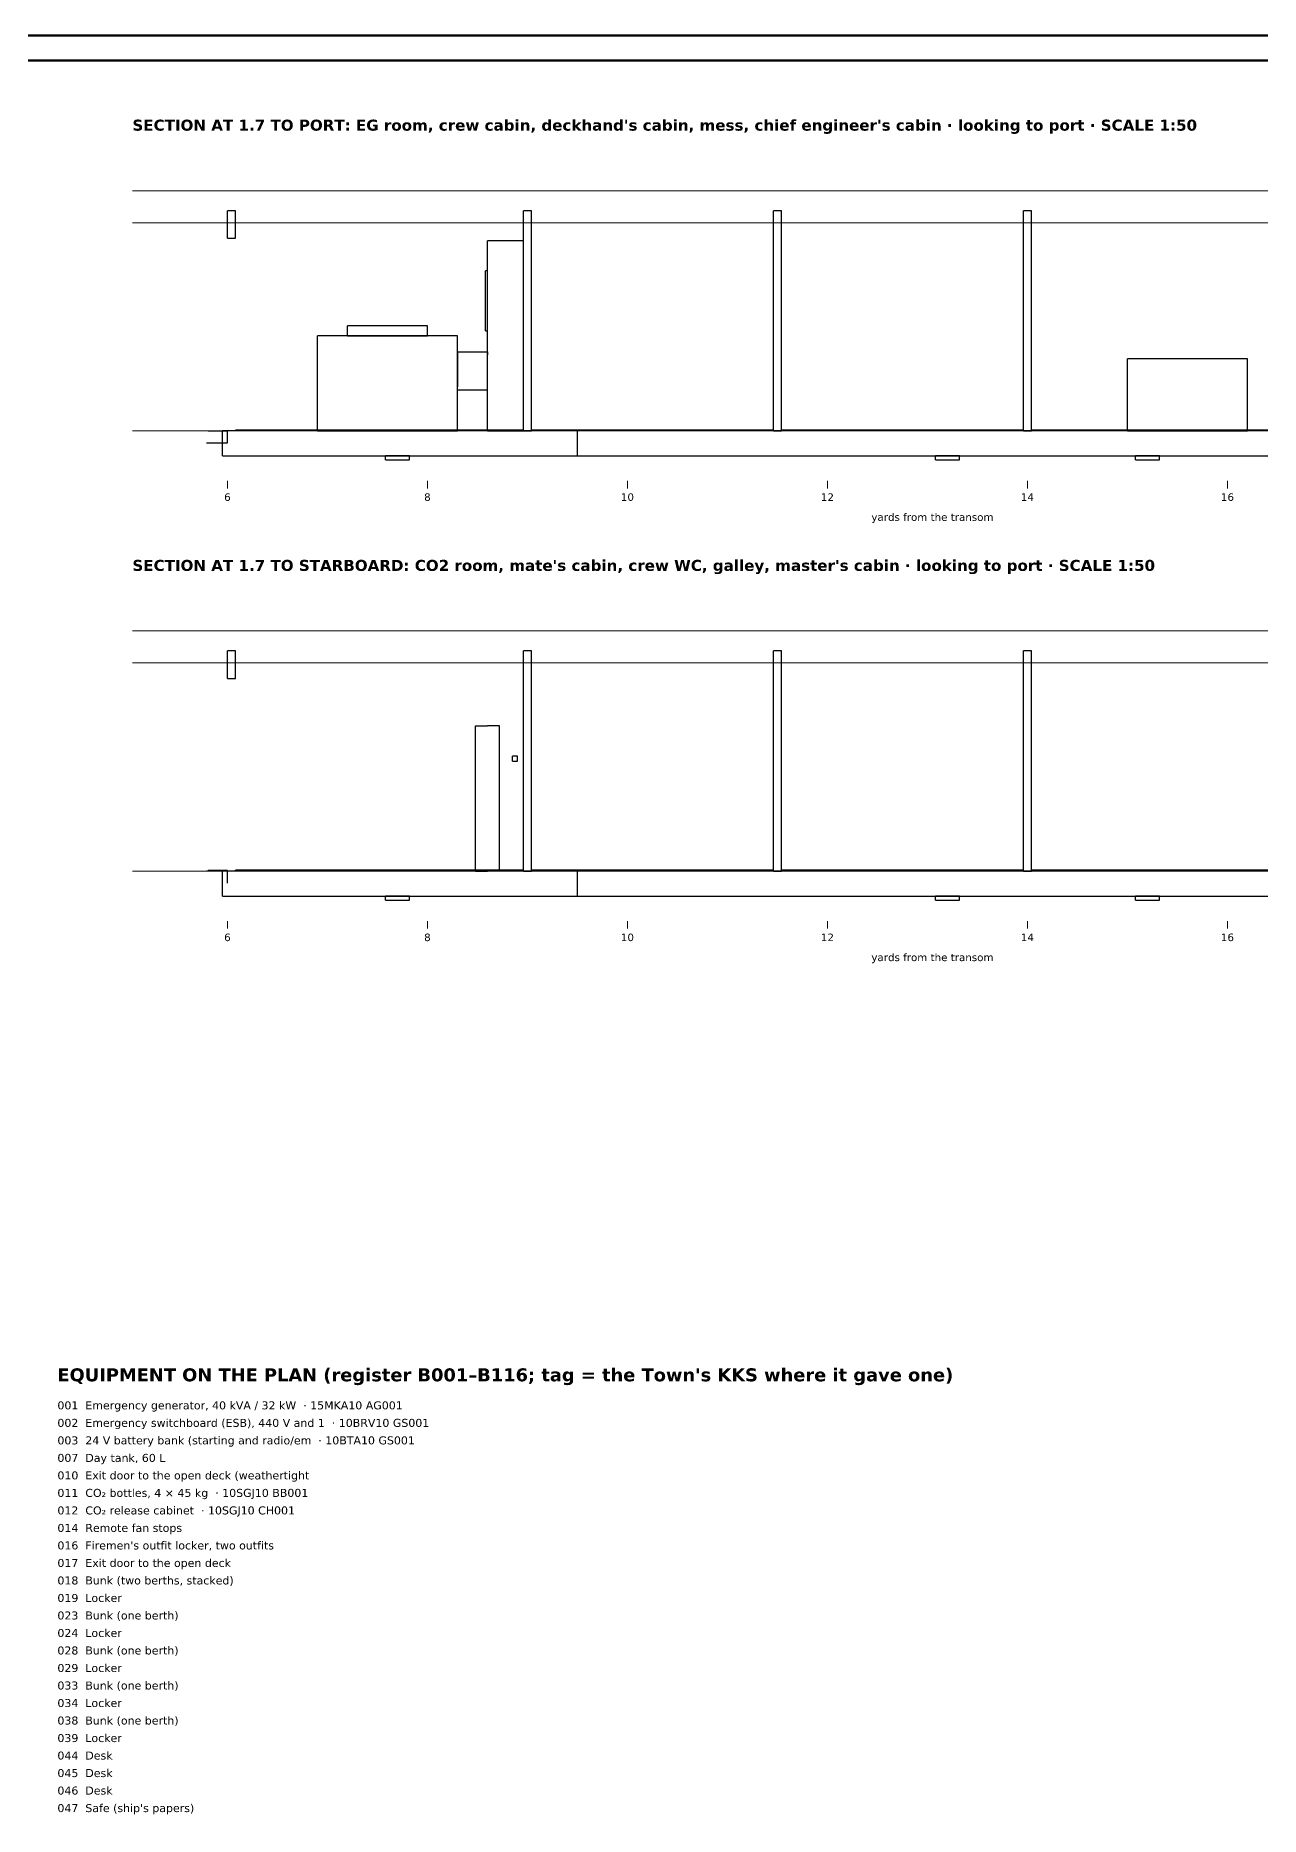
# Model space of a CAD drawing. Header units: millimetres. Extents: x -72 to 836, y -63 to 589.
# Drawn here: x 210.6 to 455.6, y 233 to 589 of the extents above; entities that cross this region are included whole.
import ezdxf
from ezdxf.enums import TextEntityAlignment as Align

# ---------------------------------------------------------------- set-up
doc = ezdxf.new("R2010")
doc.units = ezdxf.units.MM
for name, color, linetype, lineweight in [('CUT', 7, 'CONTINUOUS', 25), ('FRAME', 7, 'CONTINUOUS', 50), ('TEXT', 7, 'CONTINUOUS', 18)]:
    doc.layers.add(name, color=color, linetype=linetype, lineweight=lineweight)
doc.layers.add('DIM', color=2, linetype='CONTINUOUS', lineweight=13, true_color=0x1e46a0)
doc.styles.add('SANS', font='DejaVuSans.ttf')
doc.styles.add('SANSB', font='DejaVuSans-Bold.ttf')

msp = doc.modelspace()

# ---------------------------------------------------------------- linework, layer by layer
at = {"layer": 'CUT'}
for p, q in [((249.6, 554), (249, 554)), ((249, 550.56), (249, 554)), ((250.6, 554), (249.6, 554)), ((250.6, 551.92), (250.6, 554)), ((250.6, 548.48), (250.6, 551.92)), ((309.01, 554), (308.2, 554)), ((308.2, 532.43), (308.2, 554)), ((309.8, 554), (309.01, 554)), ((309.8, 531.57), (309.8, 554)), ((359.01, 554), (358.2, 554)), ((358.2, 532.46), (358.2, 554)), ((359.8, 554), (359.01, 554)), ((359.8, 531.54), (359.8, 554)), ((409.01, 554), (408.2, 554)), ((408.2, 532.46), (408.2, 554)), ((409.8, 554), (409.01, 554)), ((409.8, 531.54), (409.8, 554)), ((249, 548.48), (249, 550.56)), ((249, 548.48), (250, 548.48)), ((250, 548.48), (250.6, 548.48)), ((304.75, 548), (301, 548)), ((301, 529.83), (301, 548)), ((308.2, 548), (304.75, 548)), ((308.2, 528.18), (308.2, 548)), ((300.87, 542), (300.6, 542)), ((300.6, 538), (300.6, 542)), ((301, 542), (300.87, 542)), ((301, 534), (301, 542)), ((300.6, 530), (300.6, 538)), ((301, 530), (301, 534)), ((284.2, 531), (273, 531)), ((273, 530.4), (273, 531)), ((273, 529), (273, 530.4)), ((288.99, 531), (284.2, 531)), ((288.99, 529.6), (288.99, 531)), ((308.2, 510), (308.2, 532.43)), ((309.8, 510), (309.8, 531.57)), ((358.2, 510), (358.2, 532.46)), ((359.8, 510), (359.8, 531.54)), ((408.2, 510), (408.2, 532.46)), ((409.8, 510), (409.8, 531.54)), ((285.3, 529), (267, 529)), ((267, 522.43), (267, 529)), ((273, 529), (277.8, 529)), ((277.8, 529), (288.99, 529)), ((295, 529), (285.3, 529)), ((288.99, 529), (288.99, 529.6)), ((295, 516.58), (295, 529)), ((300.6, 530), (300.73, 530)), ((300.73, 530), (301, 530)), ((301, 510), (301, 529.83)), ((308.2, 510), (308.2, 528.18)), ((295, 525.79), (299.83, 525.79)), ((295, 525.79), (295, 525.19)), ((295, 525.19), (295, 522.91)), ((299.83, 525.79), (301, 525.79)), ((301, 525.79), (301, 525.19)), ((301, 522.91), (301, 525.19)), ((444.6, 524.4), (429, 524.4)), ((429, 519.36), (429, 524.4)), ((453, 524.4), (444.6, 524.4)), ((453, 515.04), (453, 524.4)), ((267, 510), (267, 522.43)), ((295, 522.91), (295, 521.09)), ((295, 521.09), (295, 518.81)), ((301, 521.09), (301, 522.91)), ((301, 518.81), (301, 521.09)), ((295, 518.21), (295, 518.81)), ((295, 518.21), (296.16, 518.21)), ((295, 510), (295, 516.58)), ((296.16, 518.21), (301, 518.21)), ((301, 518.21), (301, 518.81)), ((429, 510), (429, 519.36)), ((453, 510), (453, 515.04)), ((245.17, 510.02), (249, 510.02)), ((268.96, 510), (248, 510)), ((248, 506.48), (248, 510)), ((249, 510.1), (249, 510.12)), ((249, 510.02), (249, 510.1)), ((249, 509.59), (249, 510)), ((249, 507.6), (249, 509.59)), ((280, 510.16), (250.6, 510.16)), ((250.6, 510.11), (250.6, 510.16)), ((250.6, 510.06), (250.6, 510.11)), ((250.6, 510.06), (278.8, 510.06)), ((267, 510), (276.69, 510)), ((319, 510), (268.96, 510)), ((276.69, 510), (295, 510)), ((278.8, 510.06), (308.2, 510.06)), ((308.2, 510.16), (280, 510.16)), ((301, 510), (304.44, 510)), ((304.44, 510), (308.2, 510)), ((308.2, 510.11), (308.2, 510.16)), ((308.2, 510.06), (308.2, 510.11)), ((308.2, 510), (308.98, 510)), ((308.98, 510), (309.8, 510)), ((334.5, 510.16), (309.8, 510.16)), ((309.8, 510.11), (309.8, 510.16)), ((309.8, 510.06), (309.8, 510.11)), ((309.8, 510.06), (333.49, 510.06)), ((319, 508.52), (319, 510)), ((361.86, 510), (319, 510)), ((319, 506.27), (319, 510)), ((333.49, 510.06), (358.2, 510.06)), ((358.2, 510.16), (334.5, 510.16)), ((358.2, 510.11), (358.2, 510.16)), ((358.2, 510.06), (358.2, 510.11)), ((358.2, 510), (358.98, 510)), ((358.98, 510), (359.8, 510)), ((384.5, 510.16), (359.8, 510.16)), ((359.8, 510.11), (359.8, 510.16)), ((359.8, 510.06), (359.8, 510.11)), ((359.8, 510.06), (383.49, 510.06)), ((488, 510), (361.86, 510)), ((383.49, 510.06), (408.2, 510.06)), ((408.2, 510.16), (384.5, 510.16)), ((408.2, 510.11), (408.2, 510.16)), ((408.2, 510.06), (408.2, 510.11)), ((408.2, 510), (408.98, 510)), ((408.98, 510), (409.8, 510)), ((434.5, 510.16), (409.8, 510.16)), ((409.8, 510.11), (409.8, 510.16)), ((409.8, 510.06), (409.8, 510.11)), ((409.8, 510.06), (433.49, 510.06)), ((429, 510), (437.4, 510)), ((433.49, 510.06), (458.2, 510.06)), ((458.2, 510.16), (434.5, 510.16)), ((437.4, 510), (453, 510)), ((244.85, 507.6), (249, 507.6)), ((248, 505), (248, 506.48)), ((319, 505), (319, 508.52)), ((319, 505), (319, 506.27)), ((248, 505), (298.04, 505)), ((285.4, 505), (280.6, 505)), ((280.6, 505), (280.6, 505)), ((280.6, 504.2), (280.6, 505)), ((280.6, 504.2), (285.4, 504.2)), ((280.6, 504.2), (280.6, 504.2)), ((285.4, 505), (285.4, 505)), ((285.4, 504.2), (285.4, 505)), ((285.4, 504.2), (285.4, 504.2)), ((298.04, 505), (319, 505)), ((319, 505), (445.14, 505)), ((393.48, 505), (390.6, 505)), ((390.6, 504.68), (390.6, 505)), ((390.6, 504.2), (390.6, 504.68)), ((390.6, 504.2), (392.52, 504.2)), ((392.52, 504.2), (395.4, 504.2)), ((395.4, 505), (393.48, 505)), ((395.4, 504.52), (395.4, 505)), ((395.4, 504.2), (395.4, 504.52)), ((433.48, 505), (430.6, 505)), ((430.6, 504.68), (430.6, 505)), ((430.6, 504.2), (430.6, 504.68)), ((430.6, 504.2), (432.52, 504.2)), ((432.52, 504.2), (435.4, 504.2)), ((435.4, 505), (433.48, 505)), ((435.4, 504.52), (435.4, 505)), ((435.4, 504.2), (435.4, 504.52)), ((445.14, 505), (488, 505)), ((250, 466), (249, 466)), ((249, 463.92), (249, 466)), ((249, 460.48), (249, 463.92)), ((250.6, 466), (250, 466)), ((250.6, 462.56), (250.6, 466)), ((308.98, 466), (308.2, 466)), ((308.2, 443.57), (308.2, 466)), ((309.8, 466), (308.98, 466)), ((309.8, 444.43), (309.8, 466)), ((358.98, 466), (358.2, 466)), ((358.2, 443.54), (358.2, 466)), ((359.8, 466), (358.98, 466)), ((359.8, 444.46), (359.8, 466)), ((408.98, 466), (408.2, 466)), ((408.2, 443.54), (408.2, 466)), ((409.8, 466), (408.98, 466)), ((409.8, 444.46), (409.8, 466)), ((249, 460.48), (249.6, 460.48)), ((249.6, 460.48), (250.6, 460.48)), ((250.6, 460.48), (250.6, 462.56)), ((298.6, 422), (298.6, 451)), ((298.6, 451), (301, 451)), ((301, 451), (301, 451)), ((303.4, 451), (301, 451)), ((303.4, 451), (303.4, 451)), ((303.4, 422), (303.4, 451)), ((306.12, 445), (306, 445)), ((306, 444.12), (306, 445)), ((307, 445), (306.12, 445)), ((307, 444.88), (307, 445)), ((306, 444), (306, 444.12)), ((306, 444), (306.88, 444)), ((306.88, 444), (307, 444)), ((307, 444), (307, 444.88)), ((308.2, 422), (308.2, 443.57)), ((309.8, 422), (309.8, 444.43)), ((358.2, 422), (358.2, 443.54)), ((359.8, 422), (359.8, 444.46)), ((408.2, 422), (408.2, 443.54)), ((409.8, 422), (409.8, 444.46)), ((249, 422), (244.85, 422)), ((249, 422.12), (245.17, 422.12)), ((298.04, 422), (248, 422)), ((248, 420.52), (248, 422)), ((248, 417), (248, 420.52)), ((249, 422.03), (249, 422.12)), ((249, 422.02), (249, 422.03)), ((249, 420.02), (249, 422)), ((278.8, 422.16), (250.6, 422.16)), ((250.6, 422.11), (250.6, 422.16)), ((250.6, 422.06), (250.6, 422.11)), ((250.6, 422.06), (280, 422.06)), ((308.2, 422.16), (278.8, 422.16)), ((280, 422.06), (308.2, 422.06)), ((319, 422), (298.04, 422)), ((298.6, 422), (298.6, 422)), ((298.6, 422), (301, 422)), ((301, 422), (301, 422)), ((303.4, 422), (301, 422)), ((308.2, 422.11), (308.2, 422.16)), ((308.2, 422.06), (308.2, 422.11)), ((308.2, 422), (309.01, 422)), ((309.01, 422), (309.8, 422)), ((333.49, 422.16), (309.8, 422.16)), ((309.8, 422.11), (309.8, 422.16)), ((309.8, 422.06), (309.8, 422.11)), ((309.8, 422.06), (334.5, 422.06)), ((319, 418.48), (319, 422)), ((445.14, 422), (319, 422)), ((319, 420.73), (319, 422)), ((319, 417), (319, 420.73)), ((358.2, 422.16), (333.49, 422.16)), ((334.5, 422.06), (358.2, 422.06)), ((358.2, 422.11), (358.2, 422.16)), ((358.2, 422.06), (358.2, 422.11)), ((358.2, 422), (359.01, 422)), ((359.01, 422), (359.8, 422)), ((383.49, 422.16), (359.8, 422.16)), ((359.8, 422.11), (359.8, 422.16)), ((359.8, 422.06), (359.8, 422.11)), ((359.8, 422.06), (384.5, 422.06)), ((408.2, 422.16), (383.49, 422.16)), ((384.5, 422.06), (408.2, 422.06)), ((408.2, 422.11), (408.2, 422.16)), ((408.2, 422.06), (408.2, 422.11)), ((408.2, 422), (409.01, 422)), ((409.01, 422), (409.8, 422)), ((433.49, 422.16), (409.8, 422.16)), ((409.8, 422.11), (409.8, 422.16)), ((409.8, 422.06), (409.8, 422.11)), ((409.8, 422.06), (434.5, 422.06)), ((458.2, 422.16), (433.49, 422.16)), ((434.5, 422.06), (458.2, 422.06)), ((488, 422), (445.14, 422)), ((248, 417), (268.96, 417)), ((249, 419.6), (249, 420.02)), ((268.96, 417), (319, 417)), ((280.6, 417), (280.6, 417)), ((285.4, 417), (280.6, 417)), ((280.6, 416.2), (280.6, 417)), ((285.4, 417), (285.4, 417)), ((285.4, 416.2), (285.4, 417)), ((319, 417), (319, 418.48)), ((319, 417), (361.86, 417)), ((361.86, 417), (488, 417)), ((392.52, 417), (390.6, 417)), ((390.6, 416.52), (390.6, 417)), ((390.6, 416.2), (390.6, 416.52)), ((395.4, 417), (392.52, 417)), ((395.4, 416.68), (395.4, 417)), ((395.4, 416.2), (395.4, 416.68)), ((432.52, 417), (430.6, 417)), ((430.6, 416.52), (430.6, 417)), ((430.6, 416.2), (430.6, 416.52)), ((435.4, 417), (432.52, 417)), ((435.4, 416.68), (435.4, 417)), ((435.4, 416.2), (435.4, 416.68)), ((280.6, 416.2), (285.4, 416.2)), ((280.6, 416.2), (280.6, 416.2)), ((285.4, 416.2), (285.4, 416.2)), ((390.6, 416.2), (393.48, 416.2)), ((393.48, 416.2), (395.4, 416.2)), ((430.6, 416.2), (433.48, 416.2)), ((433.48, 416.2), (435.4, 416.2))]:
    msp.add_line(p, q, dxfattribs=at)
at = {"layer": 'DIM'}
for p, q in [((230, 558), (602, 558)), ((230, 551.6), (602, 551.6)), ((230, 510), (602, 510)), ((249, 500), (249, 498.5)), ((289, 500), (289, 498.5)), ((329, 500), (329, 498.5)), ((369, 500), (369, 498.5)), ((409, 500), (409, 498.5)), ((449, 500), (449, 498.5)), ((230, 470), (602, 470)), ((230, 463.6), (602, 463.6)), ((230, 422), (602, 422)), ((249, 412), (249, 410.5)), ((289, 412), (289, 410.5)), ((329, 412), (329, 410.5)), ((369, 412), (369, 410.5)), ((409, 412), (409, 410.5)), ((449, 412), (449, 410.5))]:
    msp.add_line(p, q, dxfattribs=at)
at = {"layer": 'FRAME'}
for points in [[(5, 5), (836, 5), (836, 589), (5, 589)], [(10, 10), (831, 10), (831, 584), (10, 584)]]:
    msp.add_lwpolyline(points, close=True, dxfattribs=at)

# ---------------------------------------------------------------- texts
at = {"layer": 'DIM', "style": 'SANS'}
for s, p in [('6', (249, 496)), ('8', (289, 496)), ('10', (329, 496)), ('12', (369, 496)), ('14', (409, 496)), ('16', (449, 496)), ('yards from the transom', (390, 492)), ('6', (249, 408)), ('8', (289, 408)), ('10', (329, 408)), ('12', (369, 408)), ('14', (409, 408)), ('16', (449, 408)), ('yards from the transom', (390, 404))]:
    msp.add_text(s, height=1.5, dxfattribs=at).set_placement(p, align=Align.CENTER)
at = {"layer": 'TEXT'}
for s, height, style, p in [("SECTION AT 1.7 TO PORT: EG room, crew cabin, deckhand's cabin, mess, chief engineer's cabin · looking to port · SCALE 1:50", 2.2, 'SANSB', (230, 570)), ("SECTION AT 1.7 TO STARBOARD: CO2 room, mate's cabin, crew WC, galley, master's cabin · looking to port · SCALE 1:50", 2.2, 'SANSB', (230, 482)), ("EQUIPMENT ON THE PLAN (register B001–B116; tag = the Town's KKS where it gave one)", 2.6, 'SANSB', (215, 320)), ('001  Emergency generator, 40 kVA / 32 kW  · 15MKA10 AG001', 1.6, 'SANS', (215, 314.4)), ('002  Emergency switchboard (ESB), 440 V and 1  · 10BRV10 GS001', 1.6, 'SANS', (215, 310.9)), ('003  24 V battery bank (starting and radio/em  · 10BTA10 GS001', 1.6, 'SANS', (215, 307.4)), ('007  Day tank, 60 L', 1.6, 'SANS', (215, 303.9)), ('010  Exit door to the open deck (weathertight', 1.6, 'SANS', (215, 300.4)), ('011  CO₂ bottles, 4 × 45 kg  · 10SGJ10 BB001', 1.6, 'SANS', (215, 296.9)), ('012  CO₂ release cabinet  · 10SGJ10 CH001', 1.6, 'SANS', (215, 293.4)), ('014  Remote fan stops', 1.6, 'SANS', (215, 289.9)), ("016  Firemen's outfit locker, two outfits", 1.6, 'SANS', (215, 286.4)), ('017  Exit door to the open deck', 1.6, 'SANS', (215, 282.9)), ('018  Bunk (two berths, stacked)', 1.6, 'SANS', (215, 279.4)), ('019  Locker', 1.6, 'SANS', (215, 275.9)), ('023  Bunk (one berth)', 1.6, 'SANS', (215, 272.4)), ('024  Locker', 1.6, 'SANS', (215, 268.9)), ('028  Bunk (one berth)', 1.6, 'SANS', (215, 265.4)), ('029  Locker', 1.6, 'SANS', (215, 261.9)), ('033  Bunk (one berth)', 1.6, 'SANS', (215, 258.4)), ('034  Locker', 1.6, 'SANS', (215, 254.9)), ('038  Bunk (one berth)', 1.6, 'SANS', (215, 251.4)), ('039  Locker', 1.6, 'SANS', (215, 247.9)), ('044  Desk', 1.6, 'SANS', (215, 244.4)), ('045  Desk', 1.6, 'SANS', (215, 240.9)), ('046  Desk', 1.6, 'SANS', (215, 237.4)), ("047  Safe (ship's papers)", 1.6, 'SANS', (215, 233.9))]:
    msp.add_text(s, height=height, dxfattribs=dict(at, style=style)).set_placement(p)

doc.saveas('drawing.dxf')
